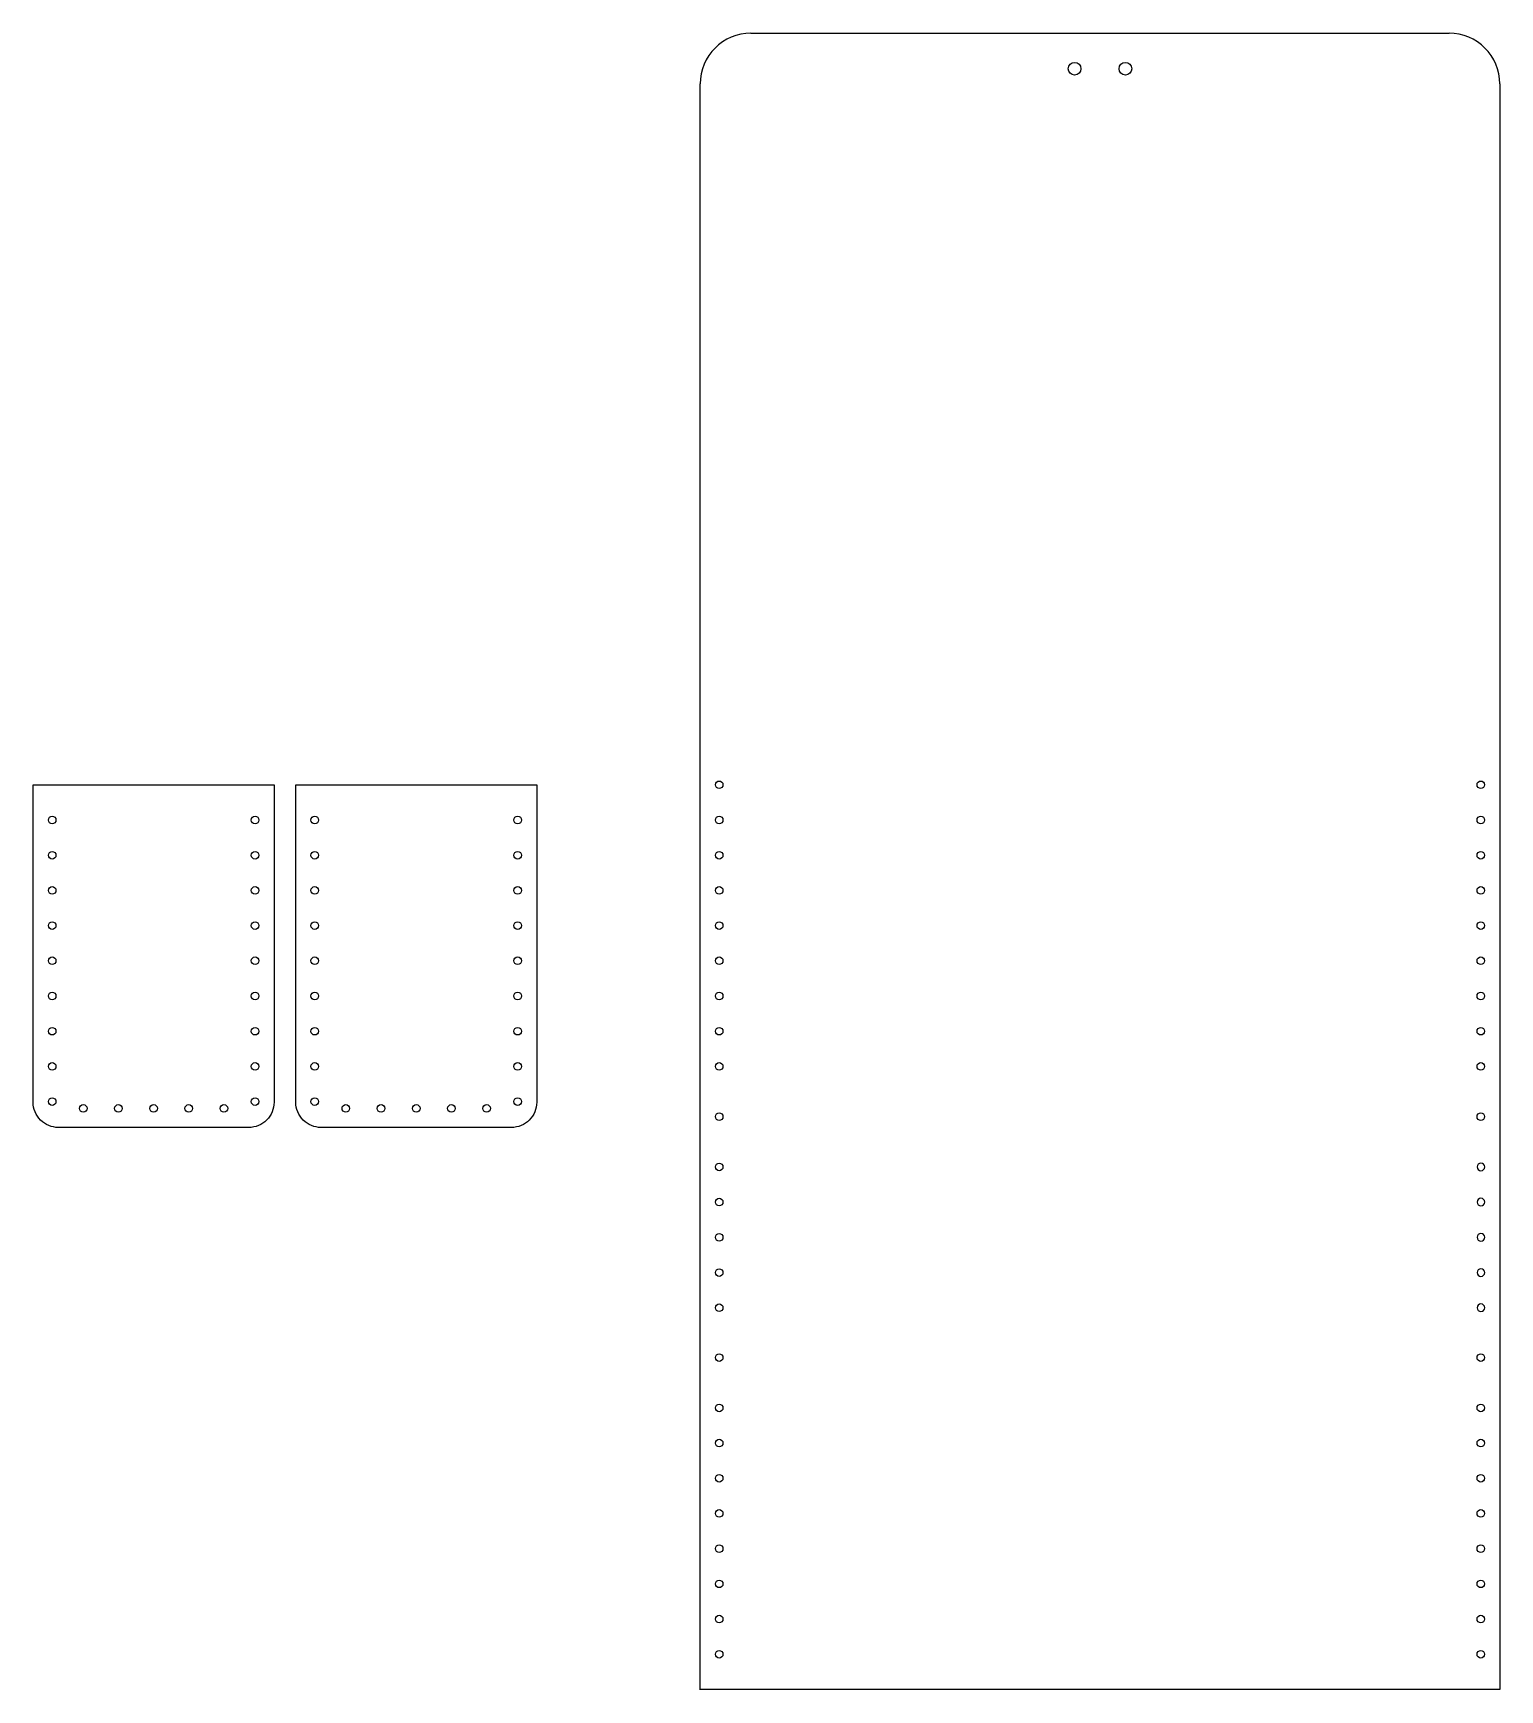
# Model space of a CAD drawing. Header units: millimetres. Extents: x 2060 to 2349, y 2068 to 2394.
import ezdxf

# ---------------------------------------------------------------- set-up
doc = ezdxf.new("R2010")
doc.units = ezdxf.units.MM

# ---------------------------------------------------------------- blocks, each defined once
blk = doc.blocks.new('*U18')
blk.add_circle((0, 0), 0.75)
blk = doc.blocks.new('*U19')
at = {"color": 0, "linetype": 'ByBlock', "lineweight": -2, "transparency": 16777216, "rotation": 270}
for p in [(2194.89, 2170.77), (2194.89, 2163.84), (2194.89, 2156.91), (2194.89, 2149.98), (2194.89, 2143.05)]:
    blk.add_blockref('*U18', p, dxfattribs=at)
blk = doc.blocks.new('*U22')
blk.add_circle((0, 0), 0.75)
blk = doc.blocks.new('*U23')
at = {"color": 0, "linetype": 'ByBlock', "lineweight": -2, "transparency": 16777216, "rotation": 270}
for p in [(2194.89, 2170.77), (2194.89, 2163.84), (2194.89, 2156.91), (2194.89, 2149.98), (2194.89, 2143.05)]:
    blk.add_blockref('*U22', p, dxfattribs=at)

msp = doc.modelspace()

# ---------------------------------------------------------------- linework, layer by layer
for p, q in [((2201.14, 2394.01), (2338.64, 2394.01)), ((2191.14, 2067.81), (2191.14, 2384.01)), ((2348.64, 2384.01), (2348.64, 2067.89)), ((2348.64, 2067.89), (2191.14, 2067.89))]:
    msp.add_line(p, q)
for points in [[(2107.23, 2246.01), (2107.23, 2183.51, -0.414214), (2102.25, 2178.54), (2064.75, 2178.54, -0.414214), (2059.78, 2183.51), (2059.78, 2246.01)], [(2158.95, 2246.01), (2158.95, 2183.51, -0.414214), (2153.98, 2178.54), (2116.48, 2178.54, -0.414214), (2111.5, 2183.51), (2111.5, 2246.01)]]:
    msp.add_lwpolyline(points, format="xyb", close=True)
for centre, radius in [((2264.89, 2387.01), 1.25), ((2274.89, 2387.01), 1.25), ((2194.89, 2246.01), 0.75), ((2344.89, 2246.01), 0.75), ((2063.53, 2239.08), 0.75), ((2103.48, 2239.08), 0.75), ((2115.25, 2239.08), 0.75), ((2155.2, 2239.08), 0.75), ((2194.89, 2239.08), 0.75), ((2344.89, 2239.08), 0.75), ((2063.53, 2232.15), 0.75), ((2103.48, 2232.15), 0.75), ((2115.25, 2232.15), 0.75), ((2155.2, 2232.15), 0.75), ((2194.89, 2232.15), 0.75), ((2344.89, 2232.15), 0.75), ((2063.53, 2225.22), 0.75), ((2103.48, 2225.22), 0.75), ((2115.25, 2225.22), 0.75), ((2155.2, 2225.22), 0.75), ((2194.89, 2225.22), 0.75), ((2344.89, 2225.22), 0.75), ((2063.53, 2218.29), 0.75), ((2103.48, 2218.29), 0.75), ((2115.25, 2218.29), 0.75), ((2155.2, 2218.29), 0.75), ((2194.89, 2218.29), 0.75), ((2344.89, 2218.29), 0.75), ((2063.53, 2211.36), 0.75), ((2103.48, 2211.36), 0.75), ((2115.25, 2211.36), 0.75), ((2155.2, 2211.36), 0.75), ((2194.89, 2211.36), 0.75), ((2344.89, 2211.36), 0.75), ((2063.53, 2204.43), 0.75), ((2103.48, 2204.43), 0.75), ((2115.25, 2204.43), 0.75), ((2155.2, 2204.43), 0.75), ((2194.89, 2204.43), 0.75), ((2344.89, 2204.43), 0.75), ((2063.53, 2197.5), 0.75), ((2103.48, 2197.5), 0.75), ((2115.25, 2197.5), 0.75), ((2155.2, 2197.5), 0.75), ((2194.89, 2197.5), 0.75), ((2344.89, 2197.5), 0.75), ((2063.53, 2190.57), 0.75), ((2103.48, 2190.57), 0.75), ((2115.25, 2190.57), 0.75), ((2155.2, 2190.57), 0.75), ((2194.89, 2190.57), 0.75), ((2344.89, 2190.57), 0.75), ((2063.53, 2183.63), 0.75), ((2069.64, 2182.29), 0.75), ((2076.57, 2182.29), 0.75), ((2083.5, 2182.29), 0.75), ((2090.43, 2182.29), 0.75), ((2097.36, 2182.29), 0.75), ((2103.48, 2183.63), 0.75), ((2115.25, 2183.63), 0.75), ((2121.36, 2182.29), 0.75), ((2128.29, 2182.29), 0.75), ((2135.23, 2182.29), 0.75), ((2142.16, 2182.29), 0.75), ((2149.09, 2182.29), 0.75), ((2155.2, 2183.63), 0.75), ((2194.89, 2180.67), 0.75), ((2344.89, 2180.67), 0.75), ((2194.89, 2133.23), 0.75), ((2344.89, 2133.23), 0.75), ((2194.89, 2123.33), 0.75), ((2344.89, 2123.33), 0.75), ((2194.89, 2116.4), 0.75), ((2344.89, 2116.4), 0.75), ((2194.89, 2109.47), 0.75), ((2344.89, 2109.47), 0.75), ((2194.89, 2102.54), 0.75), ((2344.89, 2102.54), 0.75), ((2194.89, 2095.61), 0.75), ((2344.89, 2095.61), 0.75), ((2194.89, 2088.68), 0.75), ((2344.89, 2088.68), 0.75), ((2194.89, 2081.75), 0.75), ((2344.89, 2081.75), 0.75), ((2194.89, 2074.82), 0.75), ((2344.89, 2074.82), 0.75)]:
    msp.add_circle(centre, radius)
for centre, start, end in [((2201.14, 2384.01), 90, 180), ((2338.64, 2384.01), 360, 90)]:
    msp.add_arc(centre, 10, start, end)

# ---------------------------------------------------------------- block references
msp.add_blockref('*U19', (0, 0))
at = {"xscale": -1}
msp.add_blockref('*U23', (4539.79, 0), dxfattribs=at)

doc.saveas('drawing.dxf')
